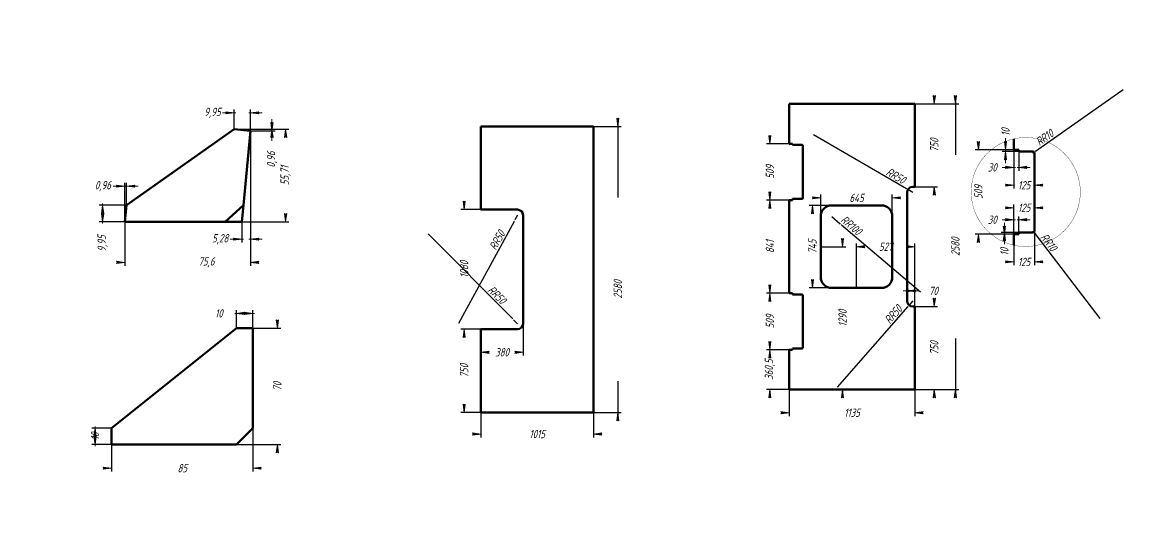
# Model space of a CAD drawing. Header units: millimetres. Extents: x 0 to 3990, y -446 to 477.
# Drawn here: x 0 to 667, y 0 to 297 of the extents above; entities that cross this region are included whole.
import ezdxf

# ---------------------------------------------------------------- set-up
doc = ezdxf.new("R2010")
doc.units = ezdxf.units.MM
for name, pattern in [('K5LT_BASIC', [0]), ('K5LT_THIN', [0]), ('K5LT_THIN_INCLUDED_TO_HATCHING', [0])]:
    doc.linetypes.add(name, pattern=pattern)
doc.layers.add('Системный слой', color=7, linetype='Continuous')
doc.layers.add('Системный слой (1)', color=7, linetype='Continuous', true_color=0x909090)
doc.styles.add('KDIMTEXTSTYLE', font='GOST_AU.SHX', dxfattribs={"width": 0.96, "oblique": 15, "height": 5})
doc.dimstyles.new('KDIMSTYLE (0.07)', dxfattribs={"dimtxt": 5, "dimasz": 1, "dimexe": 2, "dimexo": 0, "dimgap": 1, "dimtad": 1, "dimlfac": 15, "dimtxsty": 'KDIMTEXTSTYLE', "dimsah": 1, "dimcen": 0, "dimdle": 1, "dimadec": 0, "dimazin": 0, "dimtfac": 0.667, "dimtmove": 0, "dimatfit": 3, "dimfxl": 1, "dimtvp": 1, "dimtolj": 1, "dimtzin": 0, "dimarcsym": 0})
doc.dimstyles.new('KDIMSTYLE (0.10)', dxfattribs={"dimtxt": 5, "dimasz": 1, "dimexe": 2, "dimexo": 0, "dimgap": 1, "dimtad": 1, "dimlfac": 10, "dimtxsty": 'KDIMTEXTSTYLE', "dimsah": 1, "dimcen": 0, "dimdle": 1, "dimadec": 0, "dimazin": 0, "dimtfac": 0.667, "dimtmove": 0, "dimatfit": 3, "dimfxl": 1, "dimtvp": 1, "dimtolj": 1, "dimtzin": 0, "dimarcsym": 0})
doc.dimstyles.new('KDIMSTYLE (1.00)', dxfattribs={"dimtxt": 5, "dimasz": 1, "dimexe": 2, "dimexo": 0, "dimgap": 1, "dimtad": 1, "dimtxsty": 'KDIMTEXTSTYLE', "dimsah": 1, "dimcen": 0, "dimdle": 1, "dimadec": 0, "dimazin": 0, "dimtfac": 0.667, "dimtmove": 0, "dimatfit": 3, "dimfxl": 1, "dimtvp": 1, "dimtolj": 1, "dimtzin": 0, "dimarcsym": 0})

# ---------------------------------------------------------------- blocks, each defined once
blk = doc.blocks.new('KDIMARROW_01')
at = {"layer": 'Системный слой'}
blk.add_hatch(color=0, dxfattribs=at).paths.add_polyline_path([(-5, -0.6582624912261956), (0, 0), (-5, 0.658262491226197), (-4.5, 5.51091059616309e-16)])
at = {"layer": 'Системный слой', "color": 0, "linetype": 'K5LT_THIN', "lineweight": 18}
for p, q in [((-4.5, 5.51091059616309e-16), (-5, 0.658262491226197)), ((-5, 0.658262491226197), (0, 0)), ((0, 0), (-5, -0.6582624912261956)), ((-5, -0.6582624912261956), (-4.5, 5.51091059616309e-16))]:
    blk.add_line(p, q, dxfattribs=at)
at = {"layer": 'Системный слой (1)', "color": 0, "linetype": 'K5LT_THIN', "lineweight": 18}
blk.add_line((0, 0), (-1, 0), dxfattribs=at)
blk = doc.blocks.new('KDIMARROW_02')
at = {"layer": 'Системный слой'}
blk.add_hatch(color=0, dxfattribs=at).paths.add_polyline_path([(4.5, -5.51091059616309e-16), (5, 0.6582624912261956), (0, 0), (5, -0.658262491226197)])
at = {"layer": 'Системный слой', "color": 0, "linetype": 'K5LT_THIN', "lineweight": 18}
for p, q in [((5, 0.6582624912261956), (0, 0)), ((0, 0), (5, -0.658262491226197)), ((0, 0), (7, -8.572527594031472e-16)), ((4.5, -5.51091059616309e-16), (5, 0.6582624912261956)), ((5, -0.658262491226197), (4.5, -5.51091059616309e-16))]:
    blk.add_line(p, q, dxfattribs=at)
at = {"layer": 'Системный слой (1)', "color": 0, "linetype": 'K5LT_THIN', "lineweight": 18}
blk.add_line((0, 0), (-1, 0), dxfattribs=at)

msp = doc.modelspace()

# ---------------------------------------------------------------- linework, layer by layer
at = {"layer": 'Системный слой (1)', "color": 5, "linetype": 'K5LT_BASIC', "lineweight": 60, "true_color": 0x0000ff}
for p, q in [((461.1708504581301, 247.9169172565537), (461.1708504581301, 223.8835839232204)), ((536.8375171247968, 247.9169172565537), (461.1708504581301, 247.9169172565537)), ((536.8375171247968, 197.9169172565537), (536.8375171247968, 247.9169172565537)), ((343.506389209248, 234.250250589887), (275.8397225425814, 234.250250589887)), ((275.8397225425814, 234.250250589887), (275.8397225425814, 184.250250589887)), ((343.506389209248, 62.250250589887), (343.506389209248, 234.250250589887)), ((127.4094565985329, 232.5669172565536), (62.71925938823688, 186.814842623918)), ((137.3632844875074, 231.6070681242979), (127.4094565985329, 232.5669172565536)), ((133.0439633923556, 186.8148426239158), (137.3632844875074, 231.6070681242979)), ((596.2019750274114, 226.8245752351404), (596.2019750274114, 220.2666219773289)), ((463.1708504581301, 223.8835839232204), (461.1708504581301, 223.8835839232204)), ((463.1708504581301, 223.2169172565537), (463.1708504581301, 223.8835839232204)), ((468.8375171247968, 223.2169172565537), (463.1708504581301, 223.2169172565537)), ((469.5041837914634, 191.2835839232204), (469.5041837914635, 222.550250589887)), ((599.2019750274114, 220.2666219773289), (596.2019750274114, 220.2666219773289)), ((599.2019750274114, 219.2666219773289), (599.2019750274114, 220.2666219773289)), ((607.7019750274114, 219.2666219773289), (599.2019750274114, 219.2666219773289)), ((608.7019750274114, 171.3666219773289), (608.7019750274114, 218.2666219773289)), ((532.1708504581302, 194.5835839232204), (532.1708504581302, 129.2502505898871)), ((536.8375171247968, 197.9169172565537), (535.5041837914634, 197.9169172565537)), ((62.71925938823688, 186.814842623918), (61.75941025598104, 176.8610147349438)), ((122.0841142600993, 176.8610147349438), (133.0439633923556, 186.8148426239158)), ((133.0439633923556, 186.8148426239158), (132.0841142600998, 176.8610147349438)), ((461.1708504581301, 189.950250589887), (461.1708504581301, 133.8835839232204)), ((461.1708504581301, 189.950250589887), (463.1708504581301, 189.950250589887)), ((463.1708504581301, 189.950250589887), (463.1708504581301, 190.6169172565537)), ((463.1708504581301, 190.6169172565537), (468.8375171247968, 190.6169172565537)), ((516.5375171247969, 186.7502505898871), (486.8708504581301, 186.7502505898871)), ((297.8397225425814, 184.250250589887), (275.8397225425814, 184.250250589887)), ((301.1730558759148, 115.5835839232204), (301.1730558759148, 180.9169172565537)), ((480.2041837914635, 180.0835839232204), (480.2041837914634, 143.7502505898871)), ((523.2041837914635, 143.7502505898871), (523.2041837914635, 180.0835839232204)), ((61.75941025598104, 176.8610147349438), (122.0841142600993, 176.8610147349438)), ((122.0841142600993, 176.8610147349438), (132.0841142600998, 176.8610147349438)), ((596.2019750274114, 169.3666219773289), (596.2019750274114, 162.8086687195173)), ((596.2019750274114, 169.3666219773289), (599.2019750274114, 169.3666219773289)), ((599.2019750274114, 169.3666219773289), (599.2019750274114, 170.3666219773289)), ((599.2019750274114, 170.3666219773289), (607.7019750274114, 170.3666219773289)), ((463.1708504581301, 133.8835839232204), (461.1708504581301, 133.8835839232204)), ((463.1708504581301, 133.2169172565537), (463.1708504581301, 133.8835839232204)), ((486.8708504581301, 137.0835839232204), (516.5375171247969, 137.0835839232204)), ((468.8375171247968, 133.2169172565537), (463.1708504581301, 133.2169172565537)), ((469.5041837914634, 101.2835839232204), (469.5041837914634, 132.550250589887)), ((535.5041837914634, 125.9169172565537), (536.8375171247968, 125.9169172565537)), ((536.8375171247968, 75.91691725655369), (536.8375171247968, 125.9169172565537)), ((53.78613099747963, 52.82056221224229), (128.7861309974796, 112.8205622122426)), ((128.7861309974796, 112.8205622122426), (138.7861309974796, 112.8205622122425)), ((138.7861309974796, 112.8205622122425), (138.7861309974792, 52.82056221224207)), ((275.8397225425814, 112.250250589887), (297.8397225425814, 112.250250589887)), ((275.8397225425814, 112.250250589887), (275.8397225425814, 62.250250589887)), ((463.1708504581301, 100.6169172565537), (468.8375171247968, 100.6169172565537)), ((463.1708504581301, 99.95025058988705), (463.1708504581301, 100.6169172565537)), ((461.1708504581301, 99.95025058988705), (461.1708504581301, 75.91691725655369)), ((461.1708504581301, 99.95025058988705), (463.1708504581301, 99.95025058988705)), ((461.1708504581301, 75.91691725655369), (536.8375171247968, 75.91691725655369)), ((275.8397225425814, 62.250250589887), (343.506389209248, 62.250250589887)), ((53.78613099747963, 42.82056221224263), (53.78613099747963, 52.82056221224229)), ((138.7861309974792, 52.82056221224207), (128.7861309974792, 42.82056221224252)), ((128.7861309974792, 42.82056221224252), (53.78613099747963, 42.82056221224263))]:
    msp.add_line(p, q, dxfattribs=at)
at = {"layer": 'Системный слой (1)', "color": 7, "linetype": 'K5LT_THIN_INCLUDED_TO_HATCHING', "const_width": 0.18}
msp.add_lwpolyline([(636.2707436172633, 194.8166219773289, 0.9999999999999999), (570.6332064375596, 194.8166219773289, 0.9999999999999999)], format="xyb", close=True, dxfattribs=at)
at = {"layer": 'Системный слой (1)', "color": 5, "linetype": 'K5LT_BASIC', "lineweight": 60, "true_color": 0x0000ff}
for centre, radius, start, end in [((468.8375171247968, 222.550250589887), 0.6666666666666667, 0, 90), ((607.7019750274114, 218.2666219773289), 1.000000000000023, 0, 90), ((535.5041837914634, 194.5835839232204), 3.333333333333334, 90, 180), ((468.8375171247968, 191.2835839232204), 0.6666666666666667, 270, 0), ((486.8708504581301, 180.0835839232204), 6.666666666666667, 90, 180), ((516.5375171247969, 180.0835839232204), 6.666666666666667, 0, 90), ((297.8397225425814, 180.9169172565537), 3.333333333333334, 0, 90), ((607.7019750274114, 171.3666219773289), 1, 270, 0), ((486.8708504581301, 143.7502505898871), 6.666666666666667, 180, 270), ((516.5375171247969, 143.7502505898871), 6.666666666666667, 270, 0), ((468.8375171247968, 132.550250589887), 0.666666666666682, 0, 90), ((535.5041837914634, 129.2502505898871), 3.333333333333334, 180, 270), ((297.8397225425814, 115.5835839232204), 3.333333333333334, 270, 0), ((468.8375171247968, 101.2835839232204), 0.6666666666666667, 270, 0)]:
    msp.add_arc(centre, radius, start, end, dxfattribs=at)

# ---------------------------------------------------------------- dimensions: what is measured, and where the dimension line sits
at = {"layer": 'Системный слой (1)', "color": 7}
for base, p1, p2, location, dimstyle, override in [((137.3632844875074, 242.4492211103134), (127.4094565985329, 232.5669172565536), (137.3632844875074, 231.6070681242979), (114.4293139896477, 242.4492211103134), 'KDIMSTYLE (1.00)', {"dimexo": 0, "dimpost": '\\H5.0;\\W0.965;\\Q15;<>', "dimblk1": 'KDIMARROW_02', "dimblk2": 'KDIMARROW_02', "dimse1": 0, "dimse2": 0, "dimclrt": 7, "dimtolj": 1}), ((61.75941025598104, 152.4966080160462), (137.3632844875074, 231.6070681242979), (61.75941025598104, 176.8610147349438), (110.759410255981, 152.4966080160462), 'KDIMSTYLE (1.00)', {"dimexo": 0, "dimpost": '\\H5.0;\\W0.965;\\Q15;<>', "dimblk1": 'KDIMARROW_01', "dimblk2": 'KDIMARROW_01', "dimse1": 0, "dimse2": 0, "dimclrt": 7, "dimtolj": 1}), ((137.3632844875074, 166.4107228812397), (132.0841142600998, 176.8610147349438), (137.3632844875074, 231.6070681242979), (119.0656738796642, 166.4107228812397), 'KDIMSTYLE (1.00)', {"dimexo": 0, "dimpost": '\\H5.0;\\W0.965;\\Q15;<>', "dimblk1": 'KDIMARROW_02', "dimblk2": 'KDIMARROW_02', "dimse1": 0, "dimse2": 0, "dimclrt": 7, "dimtolj": 1}), ((599.2019750274114, 209.6175112363636), (596.2019750274114, 220.2666219773289), (599.2019750274114, 219.2666219773289), (583.3154126799993, 209.6175112363636), 'KDIMSTYLE (0.10)', {"dimexo": 0, "dimpost": '\\H5.0;\\W0.965;\\Q15;<>', "dimblk1": 'KDIMARROW_02', "dimblk2": 'KDIMARROW_02', "dimse1": 0, "dimse2": 0, "dimclrt": 7, "dimtolj": 1}), ((596.2019750274114, 198.9169172565537), (608.7019750274114, 218.2666219773289), (596.2019750274114, 220.2666219773289), (602.4519750274114, 198.9169172565537), 'KDIMSTYLE (0.10)', {"dimexo": 0, "dimpost": '\\H5.0;\\W0.965;\\Q15;<>', "dimblk1": 'KDIMARROW_01', "dimblk2": 'KDIMARROW_01', "dimse1": 0, "dimse2": 0, "dimclrt": 7, "dimtolj": 1}), ((61.75941025598104, 198.3693727394492), (62.71925938823688, 186.814842623918), (61.75941025598104, 176.8610147349438), (48.55693039863218, 198.3693727394492), 'KDIMSTYLE (1.00)', {"dimexo": 0, "dimpost": '\\H5.0;\\W0.965;\\Q15;<>', "dimblk1": 'KDIMARROW_02', "dimblk2": 'KDIMARROW_02', "dimse1": 0, "dimse2": 0, "dimclrt": 7, "dimtolj": 1}), ((480.2041837914635, 191.2835839232204), (523.2041837914635, 180.0835839232204), (480.2041837914635, 180.0835839232204), (501.7041837914635, 191.2835839232204), 'KDIMSTYLE (0.07)', {"dimexo": 0, "dimpost": '\\H5.0;\\W0.965;\\Q15;<>', "dimblk1": 'KDIMARROW_01', "dimblk2": 'KDIMARROW_01', "dimse1": 0, "dimse2": 0, "dimclrt": 7, "dimtolj": 1}), ((596.2019750274114, 185.3188901990378), (608.7019750274114, 171.3666219773289), (596.2019750274114, 169.3666219773289), (602.4519750274114, 185.3188901990378), 'KDIMSTYLE (0.10)', {"dimexo": 0, "dimpost": '\\H5.0;\\W0.965;\\Q15;<>', "dimblk1": 'KDIMARROW_01', "dimblk2": 'KDIMARROW_01', "dimse1": 0, "dimse2": 0, "dimclrt": 7, "dimtolj": 1}), ((599.2019750274114, 178.1262196527512), (596.2019750274114, 169.3666219773289), (599.2019750274114, 170.3666219773289), (583.3154126799993, 178.1262196527512), 'KDIMSTYLE (0.10)', {"dimexo": 0, "dimpost": '\\H5.0;\\W0.965;\\Q15;<>', "dimblk1": 'KDIMARROW_02', "dimblk2": 'KDIMARROW_02', "dimse1": 0, "dimse2": 0, "dimclrt": 7, "dimtolj": 1}), ((536.8375171247968, 161.9169172565537), (501.7041837914635, 137.0835839232204), (536.8375171247968, 75.91691725655369), (519.2708504581302, 161.9169172565537), 'KDIMSTYLE (0.07)', {"dimexo": 0, "dimpost": '\\H5.0;\\W0.965;\\Q15;<>', "dimblk1": 'KDIMARROW_01', "dimblk2": 'KDIMARROW_01', "dimse1": 0, "dimse2": 0, "dimclrt": 7, "dimtolj": 1}), ((596.2019750274114, 152.7708690897435), (608.7019750274114, 171.3666219773289), (596.2019750274114, 169.3666219773289), (602.4519750274114, 152.7708690897435), 'KDIMSTYLE (0.10)', {"dimexo": 0, "dimpost": '\\H5.0;\\W0.965;\\Q15;<>', "dimblk1": 'KDIMARROW_01', "dimblk2": 'KDIMARROW_01', "dimse1": 0, "dimse2": 0, "dimclrt": 7, "dimtolj": 1}), ((532.1708504581302, 135.3339471670074), (536.8375171247968, 125.9169172565537), (532.1708504581302, 129.2502505898871), (547.91585001944, 135.3339471670074), 'KDIMSTYLE (0.07)', {"dimexo": 0, "dimpost": '\\H5.0;\\W0.965;\\Q15;<>', "dimblk1": 'KDIMARROW_02', "dimblk2": 'KDIMARROW_02', "dimse1": 0, "dimse2": 0, "dimclrt": 7, "dimtolj": 1}), ((128.7861309974796, 121.8028717308591), (138.7861309974796, 112.8205622122425), (128.7861309974796, 112.8205622122426), (118.2302981346256, 121.8028717308591), 'KDIMSTYLE (1.00)', {"dimexo": 0, "dimpost": '\\H5.0;\\W0.965;\\Q15;\\Q15;\\H5.0;\\W0.965;\\Q15;<>\\H5.0;\\W0.965;\\Q15;\\Q15;', "dimblk1": 'KDIMARROW_02', "dimblk2": 'KDIMARROW_02', "dimse1": 0, "dimse2": 0, "dimclrt": 7, "dimtolj": 1}), ((301.1730558759148, 98.38804843762921), (275.8397225425814, 112.250250589887), (301.1730558759148, 115.5835839232204), (288.5063892092481, 98.38804843762921), 'KDIMSTYLE (0.07)', {"dimexo": 0, "dimpost": '\\H5.0;\\W0.965;\\Q15;<>', "dimblk1": 'KDIMARROW_01', "dimblk2": 'KDIMARROW_01', "dimse1": 0, "dimse2": 0, "dimclrt": 7, "dimtolj": 1}), ((461.1708504581301, 62.03890795423462), (536.8375171247968, 75.91691725655369), (461.1708504581301, 75.91691725655369), (499.0041837914634, 62.03890795423462), 'KDIMSTYLE (0.07)', {"dimexo": 0, "dimpost": '\\H5.0;\\W0.965;\\Q15;<>', "dimblk1": 'KDIMARROW_01', "dimblk2": 'KDIMARROW_01', "dimse1": 0, "dimse2": 0, "dimclrt": 7, "dimtolj": 1}), ((275.8397225425814, 49.20645628180864), (343.506389209248, 62.250250589887), (275.8397225425814, 62.250250589887), (309.6730558759147, 49.20645628180864), 'KDIMSTYLE (0.07)', {"dimexo": 0, "dimpost": '\\H5.0;\\W0.965;\\Q15;<>', "dimblk1": 'KDIMARROW_01', "dimblk2": 'KDIMARROW_01', "dimse1": 0, "dimse2": 0, "dimclrt": 7, "dimtolj": 1}), ((53.78613099747963, 28.69368907542162), (138.7861309974792, 52.82056221224207), (53.78613099747963, 42.82056221224263), (96.28613099747918, 28.69368907542162), 'KDIMSTYLE (1.00)', {"dimexo": 0, "dimpost": '\\H5.0;\\W0.965;\\Q15;\\Q15;\\H5.0;\\W0.965;\\Q15;<>\\H5.0;\\W0.965;\\Q15;\\Q15;', "dimblk1": 'KDIMARROW_01', "dimblk2": 'KDIMARROW_01', "dimse1": 0, "dimse2": 0, "dimclrt": 7, "dimtolj": 1})]:
    msp.add_linear_dim(base=base, p1=p1, p2=p2, location=location, dimstyle=dimstyle, override=override, dxfattribs=at).render()
for base, p1, p2, location, dimstyle, override in [((561.1611567322883, 75.91691725655369), (536.8375171247968, 247.9169172565538), (536.8375171247968, 75.91691725655369), (561.1611567322883, 161.9169172565537), 'KDIMSTYLE (0.07)', {"dimexo": 0, "dimpost": '\\H5.0;\\W0.965;\\Q15;<>', "dimblk1": 'KDIMARROW_01', "dimblk2": 'KDIMARROW_01', "dimse1": 0, "dimse2": 0, "dimclrt": 7, "dimtolj": 1}), ((548.46836668481, 197.9169172565537), (536.8375171247968, 247.9169172565537), (536.8375171247968, 197.9169172565537), (548.46836668481, 222.9169172565537), 'KDIMSTYLE (0.07)', {"dimexo": 0, "dimpost": '\\H5.0;\\W0.965;\\Q15;<>', "dimblk1": 'KDIMARROW_01', "dimblk2": 'KDIMARROW_01', "dimse1": 0, "dimse2": 0, "dimclrt": 7, "dimtolj": 1}), ((150.2140991567212, 232.5669172565536), (137.3632844875074, 231.6070681242979), (127.4094565985329, 232.5669172565536), (150.2140991567212, 214.3652513782577), 'KDIMSTYLE (1.00)', {"dimexo": 0, "dimpost": '\\H5.0;\\W0.965;\\Q15;<>', "dimblk1": 'KDIMARROW_02', "dimblk2": 'KDIMARROW_02', "dimse1": 0, "dimse2": 0, "dimclrt": 7, "dimtolj": 1}), ((358.159430231267, 62.250250589887), (343.506389209248, 234.250250589887), (343.506389209248, 62.250250589887), (358.159430231267, 136.250250589887), 'KDIMSTYLE (0.07)', {"dimexo": 0, "dimpost": '\\H5.0;\\W0.965;\\Q15;<>', "dimblk1": 'KDIMARROW_01', "dimblk2": 'KDIMARROW_01', "dimse1": 0, "dimse2": 0, "dimclrt": 7, "dimtolj": 1}), ((591.2889614952218, 219.2666219773289), (596.2019750274114, 220.2666219773289), (599.2019750274114, 219.2666219773289), (591.2889614952218, 230.8224548401829), 'KDIMSTYLE (0.10)', {"dimexo": 0, "dimpost": '\\H5.0;\\W0.965;\\Q15;<>', "dimblk1": 'KDIMARROW_02', "dimblk2": 'KDIMARROW_02', "dimse1": 0, "dimse2": 0, "dimclrt": 7, "dimtolj": 1}), ((158.3869652470589, 232.5669172565536), (132.0841142600998, 176.8610147349438), (127.4094565985329, 232.5669172565536), (158.3869652470589, 204.7139659957487), 'KDIMSTYLE (1.00)', {"dimexo": 0, "dimpost": '\\H5.0;\\W0.965;\\Q15;<>', "dimblk1": 'KDIMARROW_01', "dimblk2": 'KDIMARROW_01', "dimse1": 0, "dimse2": 0, "dimclrt": 7, "dimtolj": 1}), ((449.6045630787889, 189.950250589887), (461.1708504581301, 223.8835839232204), (461.1708504581301, 189.950250589887), (449.6045630787889, 206.9169172565537), 'KDIMSTYLE (0.07)', {"dimexo": 0, "dimpost": '\\H5.0;\\W0.965;\\Q15;<>', "dimblk1": 'KDIMARROW_01', "dimblk2": 'KDIMARROW_01', "dimse1": 0, "dimse2": 0, "dimclrt": 7, "dimtolj": 1}), ((574.9742385281695, 169.3666219773289), (596.2019750274114, 220.2666219773289), (596.2019750274114, 169.3666219773289), (574.9742385281695, 194.8166219773289), 'KDIMSTYLE (0.10)', {"dimexo": 0, "dimpost": '\\H5.0;\\W0.965;\\Q15;<>', "dimblk1": 'KDIMARROW_01', "dimblk2": 'KDIMARROW_01', "dimse1": 0, "dimse2": 0, "dimclrt": 7, "dimtolj": 1}), ((48.36820365464564, 176.8610147349438), (62.71925938823688, 186.814842623918), (61.75941025598104, 176.8610147349438), (48.36820365464564, 163.8808721260585), 'KDIMSTYLE (1.00)', {"dimexo": 0, "dimpost": '\\H5.0;\\W0.965;\\Q15;<>', "dimblk1": 'KDIMARROW_02', "dimblk2": 'KDIMARROW_02', "dimse1": 0, "dimse2": 0, "dimclrt": 7, "dimtolj": 1}), ((449.6045630787889, 133.8835839232204), (461.1708504581301, 189.950250589887), (461.1708504581301, 133.8835839232204), (449.6045630787889, 161.9169172565537), 'KDIMSTYLE (0.07)', {"dimexo": 0, "dimpost": '\\H5.0;\\W0.965;\\Q15;<>', "dimblk1": 'KDIMARROW_01', "dimblk2": 'KDIMARROW_01', "dimse1": 0, "dimse2": 0, "dimclrt": 7, "dimtolj": 1}), ((475.1897165794785, 186.7502505898871), (486.8708504581301, 137.0835839232204), (486.8708504581301, 186.7502505898871), (475.1897165794785, 161.9169172565537), 'KDIMSTYLE (0.07)', {"dimexo": 0, "dimpost": '\\H5.0;\\W0.965;\\Q15;<>', "dimblk1": 'KDIMARROW_01', "dimblk2": 'KDIMARROW_01', "dimse1": 0, "dimse2": 0, "dimclrt": 7, "dimtolj": 1}), ((265.7629239408778, 112.250250589887), (275.8397225425814, 184.250250589887), (275.8397225425814, 112.250250589887), (265.7629239408778, 148.250250589887), 'KDIMSTYLE (0.07)', {"dimexo": 0, "dimpost": '\\H5.0;\\W0.965;\\Q15;<>', "dimblk1": 'KDIMARROW_01', "dimblk2": 'KDIMARROW_01', "dimse1": 0, "dimse2": 0, "dimclrt": 7, "dimtolj": 1}), ((590.6210581906105, 170.3666219773289), (599.2019750274114, 169.3666219773289), (599.2019750274114, 170.3666219773289), (590.6210581906105, 158.8107891144749), 'KDIMSTYLE (0.10)', {"dimexo": 0, "dimpost": '\\H5.0;\\W0.965;\\Q15;<>', "dimblk1": 'KDIMARROW_02', "dimblk2": 'KDIMARROW_02', "dimse1": 0, "dimse2": 0, "dimclrt": 7, "dimtolj": 1}), ((493.2949240703293, 75.91691725655369), (480.2041837914635, 161.9169172565537), (536.8375171247968, 75.91691725655369), (493.2949240703293, 118.9169172565537), 'KDIMSTYLE (0.07)', {"dimexo": 0, "dimpost": '\\H5.0;\\W0.965;\\Q15;<>', "dimblk1": 'KDIMARROW_01', "dimblk2": 'KDIMARROW_01', "dimse1": 0, "dimse2": 0, "dimclrt": 7, "dimtolj": 1}), ((449.6045630787889, 99.95025058988705), (461.1708504581301, 133.8835839232204), (461.1708504581301, 99.95025058988705), (449.6045630787889, 116.9169172565537), 'KDIMSTYLE (0.07)', {"dimexo": 0, "dimpost": '\\H5.0;\\W0.965;\\Q15;<>', "dimblk1": 'KDIMARROW_01', "dimblk2": 'KDIMARROW_01', "dimse1": 0, "dimse2": 0, "dimclrt": 7, "dimtolj": 1}), ((548.46836668481, 75.91691725655369), (536.8375171247968, 125.9169172565537), (536.8375171247968, 75.91691725655369), (548.46836668481, 100.9169172565537), 'KDIMSTYLE (0.07)', {"dimexo": 0, "dimpost": '\\H5.0;\\W0.965;\\Q15;<>', "dimblk1": 'KDIMARROW_01', "dimblk2": 'KDIMARROW_01', "dimse1": 0, "dimse2": 0, "dimclrt": 7, "dimtolj": 1}), ((153.4509996362799, 42.82056221224252), (138.7861309974796, 112.8205622122425), (128.7861309974792, 42.82056221224252), (153.4509996362799, 77.82056221224252), 'KDIMSTYLE (1.00)', {"dimexo": 0, "dimpost": '\\H5.0;\\W0.965;\\Q15;<>', "dimblk1": 'KDIMARROW_01', "dimblk2": 'KDIMARROW_01', "dimse1": 0, "dimse2": 0, "dimclrt": 7, "dimtolj": 1}), ((265.7629239408778, 112.250250589887), (275.8397225425814, 62.250250589887), (275.8397225425814, 112.250250589887), (265.7629239408778, 87.250250589887), 'KDIMSTYLE (0.07)', {"dimexo": 0, "dimpost": '\\H5.0;\\W0.965;\\Q15;<>', "dimblk1": 'KDIMARROW_01', "dimblk2": 'KDIMARROW_01', "dimse1": 0, "dimse2": 0, "dimclrt": 7, "dimtolj": 1}), ((449.6045630787889, 75.91691725655369), (461.1708504581301, 99.95025058988705), (461.1708504581301, 75.91691725655369), (449.6045630787889, 87.9335839232204), 'KDIMSTYLE (0.07)', {"dimexo": 0, "dimpost": '\\H5.0;\\W0.965;\\Q15;<>', "dimblk1": 'KDIMARROW_01', "dimblk2": 'KDIMARROW_01', "dimse1": 0, "dimse2": 0, "dimclrt": 7, "dimtolj": 1}), ((43.79214043006277, 42.82056221224263), (53.78613099747963, 52.82056221224229), (53.78613099747963, 42.82056221224263), (43.79214043006277, 47.82056221224252), 'KDIMSTYLE (1.00)', {"dimexo": 0, "dimpost": '\\H5.0;\\W0.965;\\Q15;<>', "dimblk1": 'KDIMARROW_02', "dimblk2": 'KDIMARROW_02', "dimse1": 0, "dimse2": 0, "dimclrt": 7, "dimtolj": 1})]:
    msp.add_linear_dim(base=base, p1=p1, p2=p2, angle=90, location=location, dimstyle=dimstyle, override=override, dxfattribs=at).render()
for center, radius, location, dimstyle, override in [((607.7019750274114, 218.2666219773289), 1.0000000000000469, (616.8119278758949, 224.6839904324734), 'KDIMSTYLE (0.10)', {"dimpost": '\\H5.0;\\W0.965;\\Q15;R<>', "dimblk2": 'KDIMARROW_02', "dimclrt": 7, "dimtolj": 1}), ((535.5041837914634, 194.5835839232204), 3.333333333333329, (523.5503634011392, 201.4937462242326), 'KDIMSTYLE (0.07)', {"dimpost": '\\H5.0;\\W0.965;\\Q15;R<>', "dimblk2": 'KDIMARROW_02', "dimclrt": 7, "dimtolj": 1}), ((297.8397225425814, 180.9169172565537), 3.333333333333343, (288.6895028607599, 164.1049495485152), 'KDIMSTYLE (0.07)', {"dimpost": '\\H5.0;\\W0.965;\\Q15;R<>', "dimblk2": 'KDIMARROW_02', "dimclrt": 7, "dimtolj": 1}), ((486.8708504581301, 180.0835839232204), 6.666666666666666, (496.2301218255211, 172.1321807064891), 'KDIMSTYLE (0.07)', {"dimpost": '\\H5.0;\\W0.965;\\Q15;R<>', "dimblk2": 'KDIMARROW_01', "dimclrt": 7, "dimtolj": 1}), ((607.7019750274114, 171.3666219773289), 0.9999999999999946, (614.4625903719052, 162.5084088982442), 'KDIMSTYLE (0.10)', {"dimpost": '\\H5.0;\\W0.965;\\Q15;R<>', "dimblk2": 'KDIMARROW_02', "dimclrt": 7, "dimtolj": 1}), ((297.8397225425814, 115.5835839232204), 3.3333333333333455, (283.0323272433057, 130.4734210776967), 'KDIMSTYLE (0.07)', {"dimpost": '\\H5.0;\\W0.965;\\Q15;R<>', "dimblk2": 'KDIMARROW_02', "dimclrt": 7, "dimtolj": 1}), ((535.5041837914634, 129.2502505898871), 3.3333333333333552, (526.4089150974962, 118.8617833143454), 'KDIMSTYLE (0.07)', {"dimpost": '\\H5.0;\\W0.965;\\Q15;R<>', "dimblk2": 'KDIMARROW_02', "dimclrt": 7, "dimtolj": 1})]:
    msp.add_radius_dim(center=center, radius=radius, location=location, dimstyle=dimstyle, override=override, dxfattribs=at).render()

doc.saveas('drawing.dxf')
